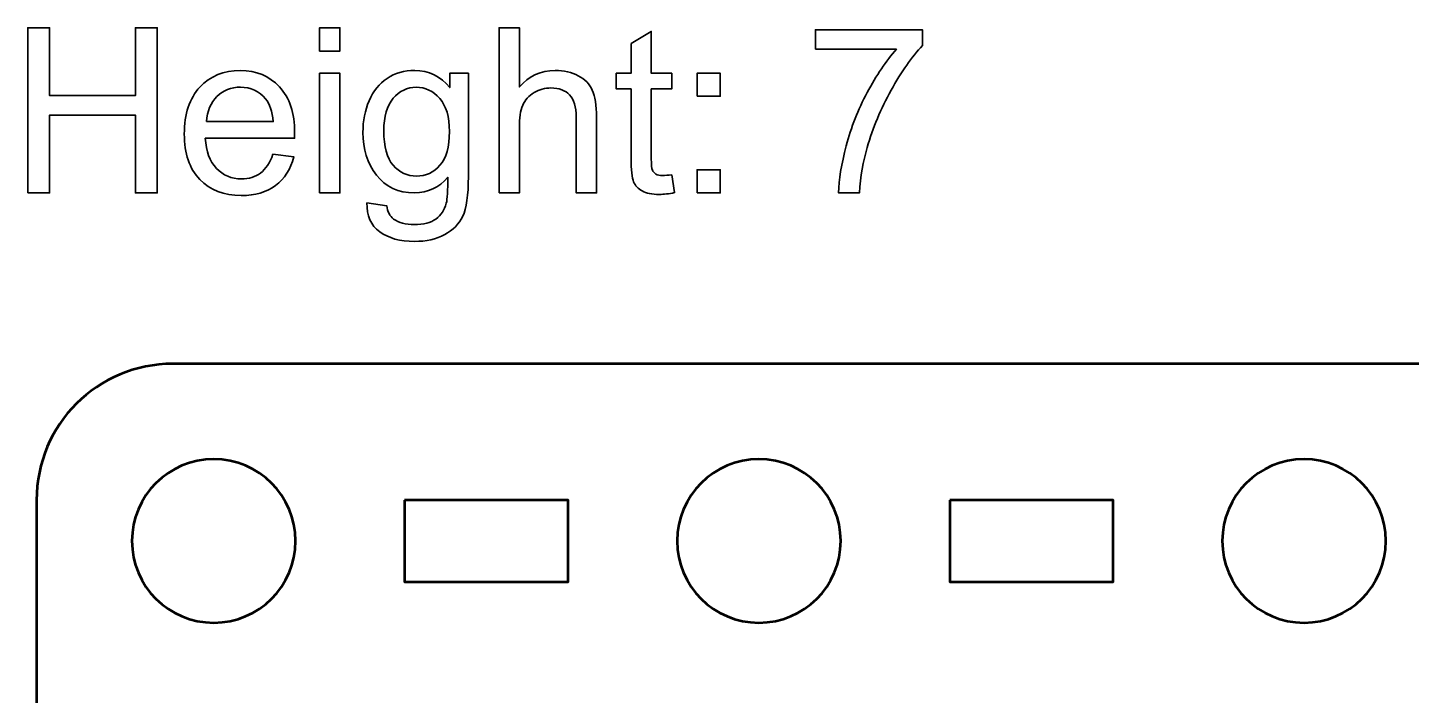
# Model space of a CAD drawing. Header units: centimetres. Extents: x -60.2 to 8, y -20.5 to 3.9.
# Drawn here: x -15.18 to -10.11, y -1.42 to 1.03 of the extents above; entities that cross this region are included whole.
import ezdxf

# ---------------------------------------------------------------- set-up
doc = ezdxf.new("R2010")
doc.units = ezdxf.units.CM
doc.header["$MEASUREMENT"] = 0
doc.layers.add('Layer 1', color=7, linetype='Continuous')

msp = doc.modelspace()

# ---------------------------------------------------------------- linework, layer by layer
at = {"layer": 'Layer 1', "color": 30, "lineweight": 35}
for points, knots in [([(-15.18271, 0.42731), (-15.18271, 0.42731), (-15.18271, 1.03338), (-15.18271, 1.03338), (-15.18271, 1.03338), (-15.18271, 1.03338), (-15.10241, 1.03338), (-15.10241, 1.03338), (-15.10241, 1.03338), (-15.10241, 1.03338), (-15.10241, 0.78446), (-15.10241, 0.78446), (-15.10241, 0.78446), (-15.10241, 0.78446), (-14.78745, 0.78446), (-14.78745, 0.78446), (-14.78745, 0.78446), (-14.78745, 0.78446), (-14.78745, 1.03338), (-14.78745, 1.03338), (-14.78745, 1.03338), (-14.78745, 1.03338), (-14.70716, 1.03338), (-14.70716, 1.03338), (-14.70716, 1.03338), (-14.70716, 1.03338), (-14.70716, 0.42731), (-14.70716, 0.42731), (-14.70716, 0.42731), (-14.70716, 0.42731), (-14.78745, 0.42731), (-14.78745, 0.42731), (-14.78745, 0.42731), (-14.78745, 0.42731), (-14.78745, 0.71292), (-14.78745, 0.71292), (-14.78745, 0.71292), (-14.78745, 0.71292), (-15.10241, 0.71292), (-15.10241, 0.71292), (-15.10241, 0.71292), (-15.10241, 0.71292), (-15.10241, 0.42731), (-15.10241, 0.42731), (-15.10241, 0.42731), (-15.10241, 0.42731), (-15.18271, 0.42731), (-15.18271, 0.42731)], [0, 0, 0, 0, 0.0833333, 0.0833333, 0.0833333, 0.0833333, 0.1666667, 0.1666667, 0.1666667, 0.1666667, 0.25, 0.25, 0.25, 0.25, 0.3333333, 0.3333333, 0.3333333, 0.3333333, 0.4166667, 0.4166667, 0.4166667, 0.4166667, 0.5, 0.5, 0.5, 0.5, 0.5833333, 0.5833333, 0.5833333, 0.5833333, 0.6666667, 0.6666667, 0.6666667, 0.6666667, 0.75, 0.75, 0.75, 0.75, 0.8333333, 0.8333333, 0.8333333, 0.8333333, 0.9166667, 0.9166667, 0.9166667, 0.9166667, 1, 1, 1, 1]), ([(-14.11195, 0.94773), (-14.11195, 0.94773), (-14.11195, 1.03338), (-14.11195, 1.03338), (-14.11195, 1.03338), (-14.11195, 1.03338), (-14.03744, 1.03338), (-14.03744, 1.03338), (-14.03744, 1.03338), (-14.03744, 1.03338), (-14.03744, 0.94773), (-14.03744, 0.94773), (-14.03744, 0.94773), (-14.03744, 0.94773), (-14.11195, 0.94773), (-14.11195, 0.94773)], [0, 0, 0, 0, 0.25, 0.25, 0.25, 0.25, 0.5, 0.5, 0.5, 0.5, 0.75, 0.75, 0.75, 0.75, 1, 1, 1, 1]), ([(-13.45324, 0.42731), (-13.45324, 0.42731), (-13.45324, 1.03338), (-13.45324, 1.03338), (-13.45324, 1.03338), (-13.45324, 1.03338), (-13.37887, 1.03338), (-13.37887, 1.03338), (-13.37887, 1.03338), (-13.37887, 1.03338), (-13.37887, 0.81593), (-13.37887, 0.81593), (-13.37887, 0.81593), (-13.34416, 0.85615), (-13.30027, 0.87633), (-13.24736, 0.87633), (-13.24736, 0.87633), (-13.2149, 0.87633), (-13.18668, 0.86984), (-13.16269, 0.857), (-13.16269, 0.857), (-13.1387, 0.84429), (-13.12149, 0.82651), (-13.11119, 0.80394), (-13.11119, 0.80394), (-13.10088, 0.78136), (-13.09566, 0.74848), (-13.09566, 0.70558), (-13.09566, 0.70558), (-13.09566, 0.70558), (-13.09566, 0.42731), (-13.09566, 0.42731), (-13.09566, 0.42731), (-13.09566, 0.42731), (-13.17017, 0.42731), (-13.17017, 0.42731), (-13.17017, 0.42731), (-13.17017, 0.42731), (-13.17017, 0.70558), (-13.17017, 0.70558), (-13.17017, 0.70558), (-13.17017, 0.74269), (-13.17821, 0.76979), (-13.1943, 0.78672), (-13.1943, 0.78672), (-13.21039, 0.80365), (-13.23325, 0.81226), (-13.26274, 0.81226), (-13.26274, 0.81226), (-13.28475, 0.81226), (-13.3055, 0.80648), (-13.32497, 0.79505), (-13.32497, 0.79505), (-13.34444, 0.78362), (-13.35827, 0.76809), (-13.36646, 0.74848), (-13.36646, 0.74848), (-13.37478, 0.72901), (-13.37887, 0.70191), (-13.37887, 0.66748), (-13.37887, 0.66748), (-13.37887, 0.66748), (-13.37887, 0.42731), (-13.37887, 0.42731), (-13.37887, 0.42731), (-13.37887, 0.42731), (-13.45324, 0.42731), (-13.45324, 0.42731)], [0, 0, 0, 0, 0.0588235, 0.0588235, 0.0588235, 0.0588235, 0.1176471, 0.1176471, 0.1176471, 0.1176471, 0.1764706, 0.1764706, 0.1764706, 0.1764706, 0.2352941, 0.2352941, 0.2352941, 0.2352941, 0.2941176, 0.2941176, 0.2941176, 0.2941176, 0.3529412, 0.3529412, 0.3529412, 0.3529412, 0.4117647, 0.4117647, 0.4117647, 0.4117647, 0.4705882, 0.4705882, 0.4705882, 0.4705882, 0.5294118, 0.5294118, 0.5294118, 0.5294118, 0.5882353, 0.5882353, 0.5882353, 0.5882353, 0.6470588, 0.6470588, 0.6470588, 0.6470588, 0.7058824, 0.7058824, 0.7058824, 0.7058824, 0.7647059, 0.7647059, 0.7647059, 0.7647059, 0.8235294, 0.8235294, 0.8235294, 0.8235294, 0.8823529, 0.8823529, 0.8823529, 0.8823529, 0.9411765, 0.9411765, 0.9411765, 0.9411765, 1, 1, 1, 1]), ([(-12.81993, 0.49391), (-12.81993, 0.49391), (-12.80921, 0.42816), (-12.80921, 0.42816), (-12.80921, 0.42816), (-12.83009, 0.42378), (-12.84886, 0.42152), (-12.86537, 0.42152), (-12.86537, 0.42152), (-12.89246, 0.42152), (-12.91335, 0.42576), (-12.9283, 0.43437), (-12.9283, 0.43437), (-12.94312, 0.44283), (-12.95356, 0.45412), (-12.95963, 0.46809), (-12.95963, 0.46809), (-12.9657, 0.48192), (-12.9688, 0.51127), (-12.9688, 0.55586), (-12.9688, 0.55586), (-12.9688, 0.55586), (-12.9688, 0.80845), (-12.9688, 0.80845), (-12.9688, 0.80845), (-12.9688, 0.80845), (-13.02341, 0.80845), (-13.02341, 0.80845), (-13.02341, 0.80845), (-13.02341, 0.80845), (-13.02341, 0.86631), (-13.02341, 0.86631), (-13.02341, 0.86631), (-13.02341, 0.86631), (-12.9688, 0.86631), (-12.9688, 0.86631), (-12.9688, 0.86631), (-12.9688, 0.86631), (-12.9688, 0.97511), (-12.9688, 0.97511), (-12.9688, 0.97511), (-12.9688, 0.97511), (-12.89472, 1.0197), (-12.89472, 1.0197), (-12.89472, 1.0197), (-12.89472, 1.0197), (-12.89472, 0.86631), (-12.89472, 0.86631), (-12.89472, 0.86631), (-12.89472, 0.86631), (-12.81993, 0.86631), (-12.81993, 0.86631), (-12.81993, 0.86631), (-12.81993, 0.86631), (-12.81993, 0.80845), (-12.81993, 0.80845), (-12.81993, 0.80845), (-12.81993, 0.80845), (-12.89472, 0.80845), (-12.89472, 0.80845), (-12.89472, 0.80845), (-12.89472, 0.80845), (-12.89472, 0.55177), (-12.89472, 0.55177), (-12.89472, 0.55177), (-12.89472, 0.53046), (-12.89345, 0.51692), (-12.89091, 0.51085), (-12.89091, 0.51085), (-12.88823, 0.50478), (-12.88399, 0.49998), (-12.87807, 0.49631), (-12.87807, 0.49631), (-12.87214, 0.49279), (-12.86367, 0.49095), (-12.85267, 0.49095), (-12.85267, 0.49095), (-12.84434, 0.49095), (-12.83348, 0.49194), (-12.81993, 0.49391)], [0, 0, 0, 0, 0.05, 0.05, 0.05, 0.05, 0.1, 0.1, 0.1, 0.1, 0.15, 0.15, 0.15, 0.15, 0.2, 0.2, 0.2, 0.2, 0.25, 0.25, 0.25, 0.25, 0.3, 0.3, 0.3, 0.3, 0.35, 0.35, 0.35, 0.35, 0.4, 0.4, 0.4, 0.4, 0.45, 0.45, 0.45, 0.45, 0.5, 0.5, 0.5, 0.5, 0.55, 0.55, 0.55, 0.55, 0.6, 0.6, 0.6, 0.6, 0.65, 0.65, 0.65, 0.65, 0.7, 0.7, 0.7, 0.7, 0.75, 0.75, 0.75, 0.75, 0.8, 0.8, 0.8, 0.8, 0.85, 0.85, 0.85, 0.85, 0.9, 0.9, 0.9, 0.9, 0.95, 0.95, 0.95, 0.95, 1, 1, 1, 1]), ([(-12.29246, 0.95394), (-12.29246, 0.95394), (-12.29246, 1.02548), (-12.29246, 1.02548), (-12.29246, 1.02548), (-12.29246, 1.02548), (-11.90017, 1.02548), (-11.90017, 1.02548), (-11.90017, 1.02548), (-11.90017, 1.02548), (-11.90017, 0.96763), (-11.90017, 0.96763), (-11.90017, 0.96763), (-11.9387, 0.92656), (-11.97694, 0.87195), (-12.0149, 0.80394), (-12.0149, 0.80394), (-12.05272, 0.73592), (-12.08207, 0.66579), (-12.10267, 0.59396), (-12.10267, 0.59396), (-12.11763, 0.54316), (-12.12708, 0.48771), (-12.13117, 0.42731), (-12.13117, 0.42731), (-12.13117, 0.42731), (-12.20766, 0.42731), (-12.20766, 0.42731), (-12.20766, 0.42731), (-12.20681, 0.47501), (-12.1975, 0.53258), (-12.17957, 0.60017), (-12.17957, 0.60017), (-12.16165, 0.66762), (-12.13597, 0.73282), (-12.10253, 0.79547), (-12.10253, 0.79547), (-12.06894, 0.85812), (-12.03338, 0.91104), (-11.99557, 0.95394), (-11.99557, 0.95394), (-11.99557, 0.95394), (-12.29246, 0.95394), (-12.29246, 0.95394)], [0, 0, 0, 0, 0.0909091, 0.0909091, 0.0909091, 0.0909091, 0.1818182, 0.1818182, 0.1818182, 0.1818182, 0.2727273, 0.2727273, 0.2727273, 0.2727273, 0.3636364, 0.3636364, 0.3636364, 0.3636364, 0.4545455, 0.4545455, 0.4545455, 0.4545455, 0.5454545, 0.5454545, 0.5454545, 0.5454545, 0.6363636, 0.6363636, 0.6363636, 0.6363636, 0.7272727, 0.7272727, 0.7272727, 0.7272727, 0.8181818, 0.8181818, 0.8181818, 0.8181818, 0.9090909, 0.9090909, 0.9090909, 0.9090909, 1, 1, 1, 1]), ([(-14.28269, 0.5687), (-14.28269, 0.5687), (-14.20579, 0.55925), (-14.20579, 0.55925), (-14.20579, 0.55925), (-14.21792, 0.51423), (-14.24036, 0.47938), (-14.2731, 0.45454), (-14.2731, 0.45454), (-14.30598, 0.42985), (-14.34789, 0.41743), (-14.39883, 0.41743), (-14.39883, 0.41743), (-14.46303, 0.41743), (-14.51398, 0.43719), (-14.55151, 0.4767), (-14.55151, 0.4767), (-14.58919, 0.51621), (-14.60796, 0.57167), (-14.60796, 0.64307), (-14.60796, 0.64307), (-14.60796, 0.71701), (-14.58891, 0.7743), (-14.55095, 0.81508), (-14.55095, 0.81508), (-14.51285, 0.85587), (-14.4636, 0.87633), (-14.40292, 0.87633), (-14.40292, 0.87633), (-14.34422, 0.87633), (-14.29624, 0.85629), (-14.25913, 0.81635), (-14.25913, 0.81635), (-14.22187, 0.77642), (-14.20325, 0.72012), (-14.20325, 0.64773), (-14.20325, 0.64773), (-14.20325, 0.64321), (-14.20339, 0.63658), (-14.20367, 0.62783), (-14.20367, 0.62783), (-14.20367, 0.62783), (-14.53105, 0.62783), (-14.53105, 0.62783), (-14.53105, 0.62783), (-14.52837, 0.57957), (-14.51468, 0.5426), (-14.49013, 0.51706), (-14.49013, 0.51706), (-14.46557, 0.49137), (-14.43509, 0.47853), (-14.3984, 0.47853), (-14.3984, 0.47853), (-14.37117, 0.47853), (-14.34789, 0.48573), (-14.32855, 0.50012), (-14.32855, 0.50012), (-14.30922, 0.51438), (-14.29398, 0.53724), (-14.28269, 0.5687)], [0, 0, 0, 0, 0.0666667, 0.0666667, 0.0666667, 0.0666667, 0.1333333, 0.1333333, 0.1333333, 0.1333333, 0.2, 0.2, 0.2, 0.2, 0.2666667, 0.2666667, 0.2666667, 0.2666667, 0.3333333, 0.3333333, 0.3333333, 0.3333333, 0.4, 0.4, 0.4, 0.4, 0.4666667, 0.4666667, 0.4666667, 0.4666667, 0.5333333, 0.5333333, 0.5333333, 0.5333333, 0.6, 0.6, 0.6, 0.6, 0.6666667, 0.6666667, 0.6666667, 0.6666667, 0.7333333, 0.7333333, 0.7333333, 0.7333333, 0.8, 0.8, 0.8, 0.8, 0.8666667, 0.8666667, 0.8666667, 0.8666667, 0.9333333, 0.9333333, 0.9333333, 0.9333333, 1, 1, 1, 1]), ([(-14.11195, 0.42731), (-14.11195, 0.42731), (-14.11195, 0.86631), (-14.11195, 0.86631), (-14.11195, 0.86631), (-14.11195, 0.86631), (-14.03744, 0.86631), (-14.03744, 0.86631), (-14.03744, 0.86631), (-14.03744, 0.86631), (-14.03744, 0.42731), (-14.03744, 0.42731), (-14.03744, 0.42731), (-14.03744, 0.42731), (-14.11195, 0.42731), (-14.11195, 0.42731)], [0, 0, 0, 0, 0.25, 0.25, 0.25, 0.25, 0.5, 0.5, 0.5, 0.5, 0.75, 0.75, 0.75, 0.75, 1, 1, 1, 1]), ([(-13.93782, 0.3909), (-13.93782, 0.3909), (-13.86543, 0.38018), (-13.86543, 0.38018), (-13.86543, 0.38018), (-13.86246, 0.35788), (-13.854, 0.34166), (-13.84031, 0.33135), (-13.84031, 0.33135), (-13.82182, 0.31767), (-13.79656, 0.31075), (-13.76467, 0.31075), (-13.76467, 0.31075), (-13.7301, 0.31075), (-13.70357, 0.31767), (-13.6848, 0.33135), (-13.6848, 0.33135), (-13.66604, 0.34518), (-13.65348, 0.36452), (-13.64685, 0.38921), (-13.64685, 0.38921), (-13.64289, 0.40445), (-13.6412, 0.4362), (-13.64148, 0.48474), (-13.64148, 0.48474), (-13.67394, 0.4465), (-13.71444, 0.42731), (-13.76298, 0.42731), (-13.76298, 0.42731), (-13.82338, 0.42731), (-13.87008, 0.44904), (-13.9031, 0.49264), (-13.9031, 0.49264), (-13.93612, 0.53611), (-13.95278, 0.58846), (-13.95278, 0.64928), (-13.95278, 0.64928), (-13.95278, 0.69119), (-13.94516, 0.72985), (-13.93006, 0.76527), (-13.93006, 0.76527), (-13.91482, 0.80069), (-13.8928, 0.82807), (-13.86402, 0.8474), (-13.86402, 0.8474), (-13.83523, 0.86659), (-13.80136, 0.87633), (-13.76256, 0.87633), (-13.76256, 0.87633), (-13.71077, 0.87633), (-13.66801, 0.8553), (-13.63443, 0.81339), (-13.63443, 0.81339), (-13.63443, 0.81339), (-13.63443, 0.86631), (-13.63443, 0.86631), (-13.63443, 0.86631), (-13.63443, 0.86631), (-13.56571, 0.86631), (-13.56571, 0.86631), (-13.56571, 0.86631), (-13.56571, 0.86631), (-13.56571, 0.48686), (-13.56571, 0.48686), (-13.56571, 0.48686), (-13.56571, 0.41856), (-13.57276, 0.37002), (-13.58659, 0.34151), (-13.58659, 0.34151), (-13.60056, 0.31301), (-13.62257, 0.29043), (-13.65277, 0.27392), (-13.65277, 0.27392), (-13.68297, 0.25741), (-13.72008, 0.24909), (-13.76425, 0.24909), (-13.76425, 0.24909), (-13.8166, 0.24909), (-13.85894, 0.26094), (-13.89111, 0.2845), (-13.89111, 0.2845), (-13.92342, 0.30807), (-13.93895, 0.34349), (-13.93782, 0.3909)], [0, 0, 0, 0, 0.047619, 0.047619, 0.047619, 0.047619, 0.0952381, 0.0952381, 0.0952381, 0.0952381, 0.1428571, 0.1428571, 0.1428571, 0.1428571, 0.1904762, 0.1904762, 0.1904762, 0.1904762, 0.2380952, 0.2380952, 0.2380952, 0.2380952, 0.2857143, 0.2857143, 0.2857143, 0.2857143, 0.3333333, 0.3333333, 0.3333333, 0.3333333, 0.3809524, 0.3809524, 0.3809524, 0.3809524, 0.4285714, 0.4285714, 0.4285714, 0.4285714, 0.4761905, 0.4761905, 0.4761905, 0.4761905, 0.5238095, 0.5238095, 0.5238095, 0.5238095, 0.5714286, 0.5714286, 0.5714286, 0.5714286, 0.6190476, 0.6190476, 0.6190476, 0.6190476, 0.6666667, 0.6666667, 0.6666667, 0.6666667, 0.7142857, 0.7142857, 0.7142857, 0.7142857, 0.7619048, 0.7619048, 0.7619048, 0.7619048, 0.8095238, 0.8095238, 0.8095238, 0.8095238, 0.8571429, 0.8571429, 0.8571429, 0.8571429, 0.9047619, 0.9047619, 0.9047619, 0.9047619, 0.952381, 0.952381, 0.952381, 0.952381, 1, 1, 1, 1]), ([(-12.72652, 0.78164), (-12.72652, 0.78164), (-12.72652, 0.86631), (-12.72652, 0.86631), (-12.72652, 0.86631), (-12.72652, 0.86631), (-12.64171, 0.86631), (-12.64171, 0.86631), (-12.64171, 0.86631), (-12.64171, 0.86631), (-12.64171, 0.78164), (-12.64171, 0.78164), (-12.64171, 0.78164), (-12.64171, 0.78164), (-12.72652, 0.78164), (-12.72652, 0.78164)], [0, 0, 0, 0, 0.25, 0.25, 0.25, 0.25, 0.5, 0.5, 0.5, 0.5, 0.75, 0.75, 0.75, 0.75, 1, 1, 1, 1]), ([(-14.52696, 0.68907), (-14.52696, 0.68907), (-14.28185, 0.68907), (-14.28185, 0.68907), (-14.28185, 0.68907), (-14.28509, 0.7259), (-14.29455, 0.7537), (-14.30993, 0.77205), (-14.30993, 0.77205), (-14.33363, 0.80069), (-14.3644, 0.81508), (-14.40207, 0.81508), (-14.40207, 0.81508), (-14.43622, 0.81508), (-14.46501, 0.80365), (-14.48829, 0.78079), (-14.48829, 0.78079), (-14.51158, 0.75793), (-14.52442, 0.72731), (-14.52696, 0.68907)], [0, 0, 0, 0, 0.2, 0.2, 0.2, 0.2, 0.4, 0.4, 0.4, 0.4, 0.6, 0.6, 0.6, 0.6, 0.8, 0.8, 0.8, 0.8, 1, 1, 1, 1]), ([(-13.87629, 0.65464), (-13.87629, 0.59707), (-13.86486, 0.55502), (-13.84186, 0.52863), (-13.84186, 0.52863), (-13.819, 0.5021), (-13.79036, 0.48898), (-13.75592, 0.48898), (-13.75592, 0.48898), (-13.72178, 0.48898), (-13.69313, 0.5021), (-13.66999, 0.52835), (-13.66999, 0.52835), (-13.64685, 0.55473), (-13.63527, 0.59594), (-13.63527, 0.65224), (-13.63527, 0.65224), (-13.63527, 0.70601), (-13.64713, 0.7465), (-13.67098, 0.77374), (-13.67098, 0.77374), (-13.69482, 0.80097), (-13.72361, 0.81466), (-13.75719, 0.81466), (-13.75719, 0.81466), (-13.79021, 0.81466), (-13.8183, 0.80126), (-13.84158, 0.7743), (-13.84158, 0.7743), (-13.86472, 0.74749), (-13.87629, 0.70756), (-13.87629, 0.65464)], [0, 0, 0, 0, 0.125, 0.125, 0.125, 0.125, 0.25, 0.25, 0.25, 0.25, 0.375, 0.375, 0.375, 0.375, 0.5, 0.5, 0.5, 0.5, 0.625, 0.625, 0.625, 0.625, 0.75, 0.75, 0.75, 0.75, 0.875, 0.875, 0.875, 0.875, 1, 1, 1, 1]), ([(-12.72652, 0.42731), (-12.72652, 0.42731), (-12.72652, 0.51212), (-12.72652, 0.51212), (-12.72652, 0.51212), (-12.72652, 0.51212), (-12.64171, 0.51212), (-12.64171, 0.51212), (-12.64171, 0.51212), (-12.64171, 0.51212), (-12.64171, 0.42731), (-12.64171, 0.42731), (-12.64171, 0.42731), (-12.64171, 0.42731), (-12.72652, 0.42731), (-12.72652, 0.42731)], [0, 0, 0, 0, 0.25, 0.25, 0.25, 0.25, 0.5, 0.5, 0.5, 0.5, 0.75, 0.75, 0.75, 0.75, 1, 1, 1, 1])]:
    msp.add_open_spline(points, degree=3, knots=knots, dxfattribs=at)
at = {"layer": 'Layer 1', "lineweight": 53}
for points, knots in [([(-14.64994, -0.19994), (-14.64994, -0.19994), (-6.35004, -0.19994), (-6.35004, -0.19994), (-6.35004, -0.19994), (-6.07304, -0.19994), (-5.84994, -0.42304), (-5.84994, -0.70004), (-5.84994, -0.70004), (-5.84994, -0.70004), (-5.84994, -8.99994), (-5.84994, -8.99994), (-5.84994, -8.99994), (-5.84994, -9.27694), (-6.07304, -9.50004), (-6.35004, -9.50004), (-6.35004, -9.50004), (-6.35004, -9.50004), (-14.64994, -9.50004), (-14.64994, -9.50004), (-14.64994, -9.50004), (-14.92694, -9.50004), (-15.15004, -9.27694), (-15.15004, -8.99994), (-15.15004, -8.99994), (-15.15004, -8.99994), (-15.15004, -0.70004), (-15.15004, -0.70004), (-15.15004, -0.70004), (-15.15004, -0.42304), (-14.92694, -0.19994), (-14.64994, -0.19994)], [0, 0, 0, 0, 0.125, 0.125, 0.125, 0.125, 0.25, 0.25, 0.25, 0.25, 0.375, 0.375, 0.375, 0.375, 0.5, 0.5, 0.5, 0.5, 0.625, 0.625, 0.625, 0.625, 0.75, 0.75, 0.75, 0.75, 0.875, 0.875, 0.875, 0.875, 1, 1, 1, 1]), ([(-14.20001, -0.84997), (-14.20001, -1.01574), (-14.33424, -1.14997), (-14.50001, -1.14997), (-14.50001, -1.14997), (-14.66567, -1.14997), (-14.80001, -1.01574), (-14.80001, -0.84997), (-14.80001, -0.84997), (-14.80001, -0.68431), (-14.66567, -0.54997), (-14.50001, -0.54997), (-14.50001, -0.54997), (-14.33424, -0.54997), (-14.20001, -0.68431), (-14.20001, -0.84997)], [0, 0, 0, 0, 0.25, 0.25, 0.25, 0.25, 0.5, 0.5, 0.5, 0.5, 0.75, 0.75, 0.75, 0.75, 1, 1, 1, 1]), ([(-12.19993, -0.84997), (-12.19993, -1.01574), (-12.33431, -1.14997), (-12.49994, -1.14997), (-12.49994, -1.14997), (-12.66571, -1.14997), (-12.79994, -1.01574), (-12.79994, -0.84997), (-12.79994, -0.84997), (-12.79994, -0.68431), (-12.66571, -0.54997), (-12.49994, -0.54997), (-12.49994, -0.54997), (-12.33431, -0.54997), (-12.19993, -0.68431), (-12.19993, -0.84997)], [0, 0, 0, 0, 0.25, 0.25, 0.25, 0.25, 0.5, 0.5, 0.5, 0.5, 0.75, 0.75, 0.75, 0.75, 1, 1, 1, 1]), ([(-10.20001, -0.84997), (-10.20001, -1.01574), (-10.33435, -1.14997), (-10.5, -1.14997), (-10.5, -1.14997), (-10.66563, -1.14997), (-10.80001, -1.01574), (-10.80001, -0.84997), (-10.80001, -0.84997), (-10.80001, -0.68431), (-10.66563, -0.54997), (-10.5, -0.54997), (-10.5, -0.54997), (-10.33435, -0.54997), (-10.20001, -0.68431), (-10.20001, -0.84997)], [0, 0, 0, 0, 0.25, 0.25, 0.25, 0.25, 0.5, 0.5, 0.5, 0.5, 0.75, 0.75, 0.75, 0.75, 1, 1, 1, 1]), ([(-13.79999, -0.70004), (-13.79999, -0.70004), (-13.19999, -0.70004), (-13.19999, -0.70004), (-13.19999, -0.70004), (-13.19999, -0.70004), (-13.19999, -1.00004), (-13.19999, -1.00004), (-13.19999, -1.00004), (-13.19999, -1.00004), (-13.79999, -1.00004), (-13.79999, -1.00004), (-13.79999, -1.00004), (-13.79999, -1.00004), (-13.79999, -0.70004), (-13.79999, -0.70004)], [0, 0, 0, 0, 0.25, 0.25, 0.25, 0.25, 0.5, 0.5, 0.5, 0.5, 0.75, 0.75, 0.75, 0.75, 1, 1, 1, 1]), ([(-11.80003, -0.70004), (-11.80003, -0.70004), (-11.20002, -0.70004), (-11.20002, -0.70004), (-11.20002, -0.70004), (-11.20002, -0.70004), (-11.20002, -1.00004), (-11.20002, -1.00004), (-11.20002, -1.00004), (-11.20002, -1.00004), (-11.80003, -1.00004), (-11.80003, -1.00004), (-11.80003, -1.00004), (-11.80003, -1.00004), (-11.80003, -0.70004), (-11.80003, -0.70004)], [0, 0, 0, 0, 0.25, 0.25, 0.25, 0.25, 0.5, 0.5, 0.5, 0.5, 0.75, 0.75, 0.75, 0.75, 1, 1, 1, 1])]:
    msp.add_open_spline(points, degree=3, knots=knots, dxfattribs=at)

doc.saveas('drawing.dxf')
